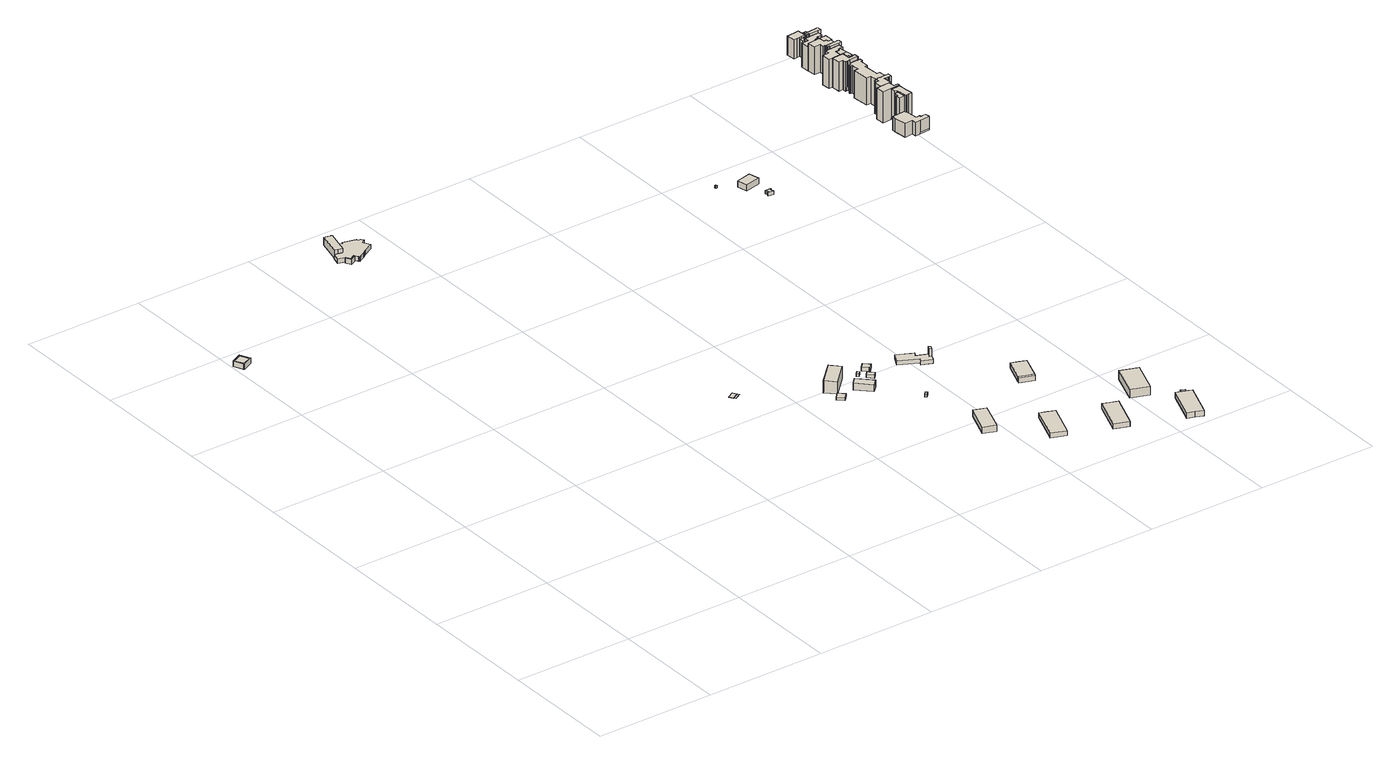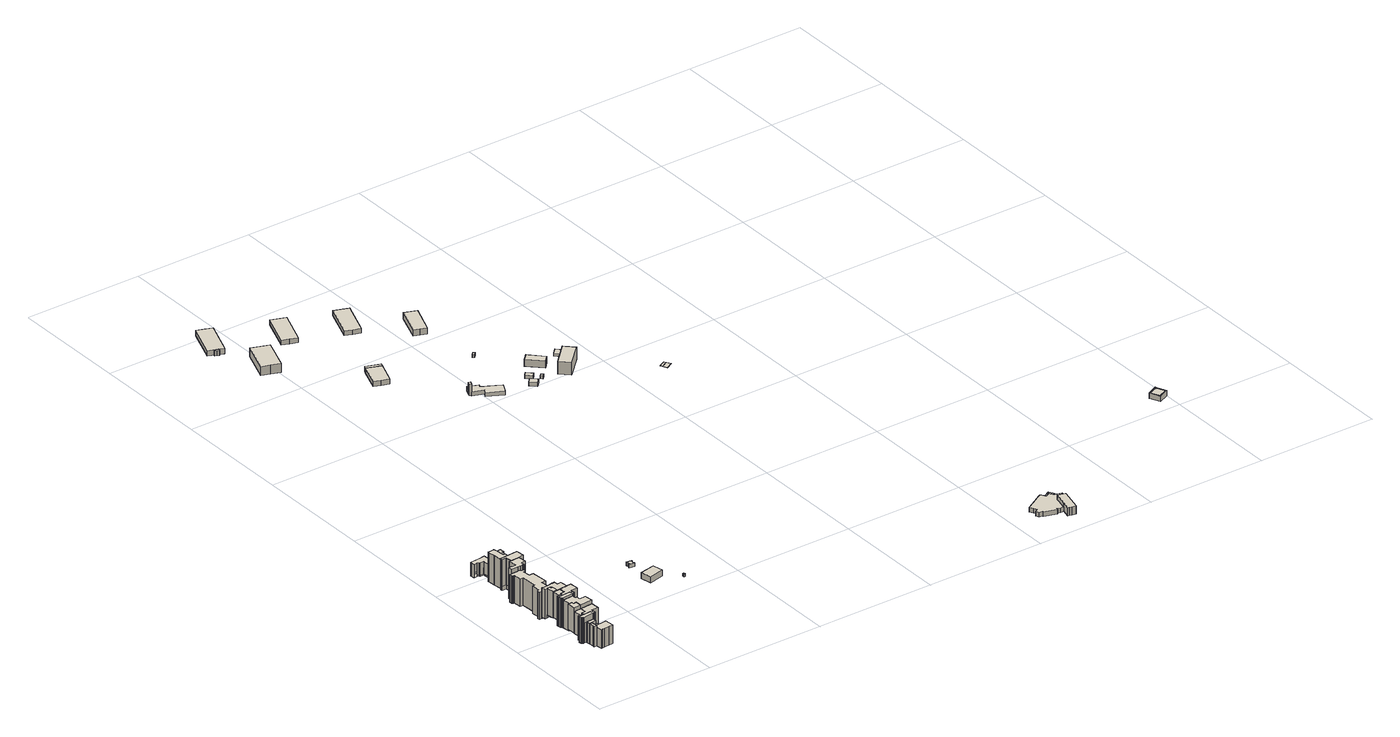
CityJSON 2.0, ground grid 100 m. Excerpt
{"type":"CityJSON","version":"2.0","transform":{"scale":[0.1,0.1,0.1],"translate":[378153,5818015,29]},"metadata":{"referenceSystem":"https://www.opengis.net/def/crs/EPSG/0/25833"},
"CityObjects":{
"building1":{"type":"Building","attributes":{"Gemeindeschluessel":"11000005","BezugspunktDach":"2200","function":"51009_1610","measuredHeight":4.53,"storeysAboveGround":0},"address":[{"country":"Germany","locality":"Berlin"}],"geometry":[{"type":"Solid","lod":"1","boundaries":[[[[0,1,2,3,4,5],[6,7,8,9,10]],[[11,12,13,14,15,16],[17,18,19,20,21]],[[11,16,5,4]],[[12,11,4,3]],[[13,12,3,2]],[[14,13,2,1]],[[15,14,1,0]],[[16,15,0,5]],[[17,21,10,9]],[[18,17,9,8]],[[19,18,8,7]],[[20,19,7,6]],[[21,20,6,10]]]]}]},
"building2":{"type":"Building","attributes":{"name":"Wasserrettungsstation Stößensee","Gemeindeschluessel":"11000005","BezugspunktDach":"2200","function":"31001_3070","measuredHeight":4.51,"storeysAboveGround":1},"address":[{"country":"Germany","locality":"Berlin","thoroughfareNumber":"54","thoroughfareName":"Siemenswerderweg"}],"geometry":[{"type":"Solid","lod":"1","boundaries":[[[[7,6,10,9,8]],[[22,23,24,25,26]],[[22,26,8,9]],[[23,22,9,10]],[[24,23,10,6]],[[25,24,6,7]],[[26,25,7,8]]]]}]},
"building3":{"type":"Building","attributes":{"Gemeindeschluessel":"11000005","BezugspunktDach":"2200","function":"51009_1610","measuredHeight":4.24,"storeysAboveGround":0},"address":[{"country":"Germany","locality":"Berlin"}],"geometry":[{"type":"Solid","lod":"1","boundaries":[[[[27,28,29,30,31,32]],[[33,34,35,36,37,38]],[[33,38,32,31]],[[34,33,31,30]],[[35,34,30,29]],[[36,35,29,28]],[[37,36,28,27]],[[38,37,27,32]]]]}]},
"building4":{"type":"Building","attributes":{"name":"Segelclub der Schele-Schule","Gemeindeschluessel":"11000005","function":"31001_3020"},"address":[{"country":"Germany","locality":"Berlin","thoroughfareNumber":"65","thoroughfareName":"Siemenswerderweg"}],"children":["building4-1","building4-2"]},
"building4-1":{"type":"BuildingPart","attributes":{"BezugspunktDach":"2200","measuredHeight":7.79,"storeysAboveGround":2},"parents":["building4"],"geometry":[{"type":"MultiSurface","lod":"1","boundaries":[[[39,40,41,42,43,44,45,46,47,48]],[[49,50,51,52,53,54,55,56,57,58]],[[49,58,48,47]],[[50,49,47,46]],[[51,50,46,45]],[[52,51,45,44]],[[53,52,44,43]],[[54,53,43,42]],[[55,54,42,41]],[[59,60,61,41,40]],[[62,59,40,39]],[[63,62,57,39,48]],[[56,55,61,60,59]],[[57,56,59,62]],[[58,57,62,63]]]}]},
"building4-2":{"type":"BuildingPart","attributes":{"BezugspunktDach":"2200","measuredHeight":3.78,"storeysAboveGround":2},"parents":["building4"],"geometry":[{"type":"MultiSurface","lod":"1","boundaries":[[[31,30,29,64,65,66,67,68,69,70,71,72,73,74,75,76,77,78,79,80,81,82,60,59,63,83]],[[84,85,86,87,88,89,90,91,92,93,94,95,96,97,98,99,100,101,102,103,104,105,106,107,108,109]],[[84,109,83,63]],[[85,84,63,58,57,56]],[[86,85,56,55]],[[87,86,60,82]],[[88,87,82,81]],[[89,88,81,80]],[[90,89,80,79]],[[91,90,79,78]],[[92,91,78,77]],[[93,92,77,76]],[[94,93,76,75]],[[95,94,75,74]],[[96,95,74,73]],[[97,96,73,72]],[[98,97,72,71]],[[99,98,71,70]],[[100,99,70,69]],[[101,100,69,68]],[[102,101,68,67]],[[103,102,67,66]],[[104,103,66,65]],[[105,104,65,64]],[[106,105,64,29]],[[107,106,29,30]],[[108,107,30,31]],[[109,108,31,83]],[[56,57,62,59]],[[62,110,57,58,63]],[[55,56,59,60,111]]]}]},
"building5":{"type":"Building","attributes":{"Gemeindeschluessel":"11000004","BezugspunktDach":"2200","function":"31001_9998","measuredHeight":0.36,"storeysAboveGround":1},"address":[{"country":"Germany","locality":"Berlin","thoroughfareNumber":"107","thoroughfareName":"Havelchaussee"}],"geometry":[{"type":"Solid","lod":"1","boundaries":[[[[112,113,114,115]],[[116,117,118,119]],[[116,119,115,114]],[[117,116,114,113]],[[118,117,113,112]],[[119,118,112,115]]]]}]},
"building6":{"type":"Building","attributes":{"Gemeindeschluessel":"11000004","BezugspunktDach":"2200","function":"51009_1610","measuredHeight":0.035,"storeysAboveGround":0},"address":[{"country":"Germany","locality":"Berlin"}],"geometry":[{"type":"Solid","lod":"1","boundaries":[[[[120,121,113,112]],[[122,123,124,125]],[[122,125,112,113]],[[123,122,113,121]],[[124,123,121,120]],[[125,124,120,112]]]]}]},
"building7":{"type":"Building","attributes":{"Gemeindeschluessel":"11000004","BezugspunktDach":"2200","function":"31001_2723","measuredHeight":2.31,"storeysAboveGround":1},"address":[{"country":"Germany","locality":"Berlin","thoroughfareNumber":"33 (2)","thoroughfareName":"Am Postfenn"}],"geometry":[{"type":"Solid","lod":"1","boundaries":[[[[126,127,128,129]],[[130,131,132,133]],[[130,133,129,128]],[[131,130,128,127]],[[132,131,127,126]],[[133,132,126,129]]]]}]},
"building8":{"type":"Building","attributes":{"Gemeindeschluessel":"11000004","BezugspunktDach":"2200","function":"31001_1010","measuredHeight":12.89,"storeysAboveGround":2},"address":[{"country":"Germany","locality":"Berlin","thoroughfareNumber":"33","thoroughfareName":"Am Postfenn"}],"geometry":[{"type":"Solid","lod":"1","boundaries":[[[[134,135,136,137]],[[138,139,140,141]],[[138,141,137,136]],[[139,138,136,135]],[[140,139,135,134]],[[141,140,134,137]]]]}]},
"building9":{"type":"Building","attributes":{"Gemeindeschluessel":"11000004","BezugspunktDach":"2200","function":"31001_2723","measuredHeight":7.24,"storeysAboveGround":1},"address":[{"country":"Germany","locality":"Berlin","thoroughfareNumber":"33 (1)","thoroughfareName":"Am Postfenn"}],"geometry":[{"type":"Solid","lod":"1","boundaries":[[[[142,143,144,145,146]],[[147,148,149,150,151]],[[147,151,146,145]],[[148,147,145,144]],[[149,148,144,143]],[[150,149,143,142]],[[151,150,142,146]]]]}]},
"building10":{"type":"Building","attributes":{"Gemeindeschluessel":"11000004","BezugspunktDach":"2200","function":"31001_1025","measuredHeight":6.27,"storeysAboveGround":1},"address":[{"country":"Germany","locality":"Berlin","thoroughfareNumber":"31 (3)","thoroughfareName":"Am Postfenn"}],"geometry":[{"type":"Solid","lod":"1","boundaries":[[[[152,153,154,155,156]],[[157,158,159,160,161]],[[157,161,156,155]],[[158,157,155,154]],[[159,158,154,153]],[[160,159,153,152]],[[161,160,152,156]]]]}]},
"building11":{"type":"Building","attributes":{"Gemeindeschluessel":"11000004","BezugspunktDach":"2200","function":"31001_2723","measuredHeight":2.35,"storeysAboveGround":1},"address":[{"country":"Germany","locality":"Berlin","thoroughfareNumber":"33 (4)","thoroughfareName":"Am Postfenn"}],"geometry":[{"type":"Solid","lod":"1","boundaries":[[[[162,163,164,165]],[[166,167,168,169]],[[166,169,165,164]],[[167,166,164,163]],[[168,167,163,162]],[[169,168,162,165]]]]}]},
"building12":{"type":"Building","attributes":{"Gemeindeschluessel":"11000004","BezugspunktDach":"2200","function":"31001_2723","measuredHeight":2.68,"storeysAboveGround":1},"address":[{"country":"Germany","locality":"Berlin","thoroughfareNumber":"33 (3)","thoroughfareName":"Am Postfenn"}],"geometry":[{"type":"Solid","lod":"1","boundaries":[[[[170,171,172,173]],[[174,175,176,177]],[[174,177,173,172]],[[175,174,172,171]],[[176,175,171,170]],[[177,176,170,173]]]]}]},
"building13":{"type":"Building","attributes":{"Gemeindeschluessel":"11000004","BezugspunktDach":"2200","function":"31001_2724","measuredHeight":2.37,"storeysAboveGround":1},"address":[{"country":"Germany","locality":"Berlin","thoroughfareNumber":"33 (5)","thoroughfareName":"Am Postfenn"}],"geometry":[{"type":"Solid","lod":"1","boundaries":[[[[178,179,180,181]],[[182,183,184,185]],[[182,185,181,180]],[[183,182,180,179]],[[184,183,179,178]],[[185,184,178,181]]]]}]},
"building14":{"type":"Building","attributes":{"Gemeindeschluessel":"11000004","BezugspunktDach":"2200","function":"31001_2463","measuredHeight":3.12,"storeysAboveGround":1},"address":[{"country":"Germany","locality":"Berlin","thoroughfareNumber":"31 (1)","thoroughfareName":"Am Postfenn"}],"geometry":[{"type":"Solid","lod":"1","boundaries":[[[[186,187,188,189,190]],[[191,192,193,194,195]],[[191,195,190,189]],[[192,191,189,188]],[[193,192,188,187]],[[194,193,187,186]],[[195,194,186,190]]]]}]},
"building15":{"type":"Building","attributes":{"Gemeindeschluessel":"11000004","BezugspunktDach":"2200","function":"31001_1025","measuredHeight":4.71,"storeysAboveGround":1},"address":[{"country":"Germany","locality":"Berlin","thoroughfareNumber":"31 (4)","thoroughfareName":"Am Postfenn"}],"geometry":[{"type":"Solid","lod":"1","boundaries":[[[[196,197,198,199,200]],[[201,202,203,204,205]],[[201,205,200,199]],[[202,201,199,198]],[[203,202,198,197]],[[204,203,197,196]],[[205,204,196,200]]]]}]},
"building16":{"type":"Building","attributes":{"name":"Berlin British School","Gemeindeschluessel":"11000004","BezugspunktDach":"2200","function":"31001_1025","measuredHeight":3.26,"storeysAboveGround":1},"address":[{"country":"Germany","locality":"Berlin","thoroughfareNumber":"31","thoroughfareName":"Am Postfenn"}],"geometry":[{"type":"Solid","lod":"1","boundaries":[[[[206,207,208,209,210,211,212,213,214,215]],[[216,217,218,219,220,221,222,223,224,225]],[[216,225,215,214]],[[217,216,214,213]],[[218,217,213,212]],[[219,218,212,211]],[[220,219,211,210]],[[221,220,210,209]],[[222,221,209,208]],[[223,222,208,207]],[[224,223,207,206]],[[225,224,206,215]]]]}]},
"building17":{"type":"Building","attributes":{"Gemeindeschluessel":"11000004","BezugspunktDach":"2200","function":"51009_1610","measuredHeight":9.17,"storeysAboveGround":0},"address":[{"country":"Germany","locality":"Berlin"}],"geometry":[{"type":"Solid","lod":"1","boundaries":[[[[226,227,228,229]],[[230,231,232,233]],[[230,233,229,228]],[[231,230,228,227]],[[232,231,227,226]],[[233,232,226,229]]]]}]},
"building18":{"type":"Building","attributes":{"Gemeindeschluessel":"11000004","BezugspunktDach":"2200","function":"31001_1025","measuredHeight":4.66,"storeysAboveGround":1},"address":[{"country":"Germany","locality":"Berlin","thoroughfareNumber":"31 (5)","thoroughfareName":"Am Postfenn"}],"geometry":[{"type":"Solid","lod":"1","boundaries":[[[[234,235,236,237,238]],[[239,240,241,242,243]],[[239,243,238,237]],[[240,239,237,236]],[[241,240,236,235]],[[242,241,235,234]],[[243,242,234,238]]]]}]},
"building19":{"type":"Building","attributes":{"Gemeindeschluessel":"11000004","BezugspunktDach":"2200","function":"51009_1610","measuredHeight":4.82,"storeysAboveGround":0},"address":[{"country":"Germany","locality":"Berlin"}],"geometry":[{"type":"Solid","lod":"1","boundaries":[[[[244,245,246,247,248]],[[249,250,251,252,253]],[[249,253,248,247]],[[250,249,247,246]],[[251,250,246,245]],[[252,251,245,244]],[[253,252,244,248]]]]}]},
"building20":{"type":"Building","attributes":{"Gemeindeschluessel":"11000004","BezugspunktDach":"2200","function":"31001_1025","measuredHeight":5.04,"storeysAboveGround":1},"address":[{"country":"Germany","locality":"Berlin","thoroughfareNumber":"31 (2)","thoroughfareName":"Am Postfenn"}],"geometry":[{"type":"Solid","lod":"1","boundaries":[[[[246,245,254,255,256,247]],[[257,258,259,260,261,262]],[[257,262,247,256]],[[258,257,256,255]],[[259,258,255,254]],[[260,259,254,245]],[[261,260,245,246]],[[262,261,246,247]]]]}]},
"building21":{"type":"Building","attributes":{"Gemeindeschluessel":"11000004","BezugspunktDach":"2200","function":"31001_1000","measuredHeight":8.28,"storeysAboveGround":1},"address":[{"country":"Germany","locality":"Berlin","thoroughfareNumber":"31 (7)","thoroughfareName":"Am Postfenn"}],"geometry":[{"type":"Solid","lod":"1","boundaries":[[[[263,264,265,266,267]],[[268,269,270,271,272]],[[268,272,267,266]],[[269,268,266,265]],[[270,269,265,264]],[[271,270,264,263]],[[272,271,263,267]]]]}]},
"building22":{"type":"Building","attributes":{"Gemeindeschluessel":"11000004","BezugspunktDach":"2200","function":"31001_1025","measuredHeight":5.48,"storeysAboveGround":1},"address":[{"country":"Germany","locality":"Berlin","thoroughfareNumber":"31 (6)","thoroughfareName":"Am Postfenn"}],"geometry":[{"type":"Solid","lod":"1","boundaries":[[[[273,274,275,276,277,278]],[[279,280,281,282,283,284]],[[279,284,278,277]],[[280,279,277,276]],[[281,280,276,275]],[[282,281,275,274]],[[283,282,274,273]],[[284,283,273,278]]]]}]},
"building23":{"type":"Building","attributes":{"Gemeindeschluessel":"11000004","BezugspunktDach":"2200","function":"51009_1610","measuredHeight":4.93,"storeysAboveGround":0},"address":[{"country":"Germany","locality":"Berlin"}],"geometry":[{"type":"Solid","lod":"1","boundaries":[[[[285,286,287,288,289]],[[290,291,292,293,294]],[[290,294,289,288]],[[291,290,288,287]],[[292,291,287,286]],[[293,292,286,285]],[[294,293,285,289]]]]}]},
"building24":{"type":"Building","attributes":{"Gemeindeschluessel":"11000004","BezugspunktDach":"2200","function":"31001_2612","measuredHeight":2.23,"storeysAboveGround":1},"address":[{"country":"Germany","locality":"Berlin","thoroughfareNumber":"113 (1)","thoroughfareName":"Havelchaussee"}],"geometry":[{"type":"Solid","lod":"1","boundaries":[[[[295,296,297,298]],[[299,300,301,302]],[[299,302,298,297]],[[300,299,297,296]],[[301,300,296,295]],[[302,301,295,298]]]]}]},
"building25":{"type":"Building","attributes":{"Gemeindeschluessel":"11000004","BezugspunktDach":"2200","function":"31001_2510","measuredHeight":2.94,"storeysAboveGround":1},"address":[{"country":"Germany","locality":"Berlin","thoroughfareNumber":"111","thoroughfareName":"Havelchaussee"}],"geometry":[{"type":"Solid","lod":"1","boundaries":[[[[303,304,305,306,307,308,309,310,311,312,313,314]],[[315,316,317,318,319,320,321,322,323,324,325,326]],[[315,326,314,313]],[[316,315,313,312]],[[317,316,312,311]],[[318,317,311,310]],[[319,318,310,309]],[[320,319,309,308]],[[321,320,308,307]],[[322,321,307,306]],[[323,322,306,305]],[[324,323,305,304]],[[325,324,304,303]],[[326,325,303,314]]]]}]},
"building26":{"type":"Building","attributes":{"Gemeindeschluessel":"11000004","BezugspunktDach":"2200","function":"31001_1310","measuredHeight":5.68,"storeysAboveGround":1},"address":[{"country":"Germany","locality":"Berlin","thoroughfareNumber":"113","thoroughfareName":"Havelchaussee"}],"geometry":[{"type":"Solid","lod":"1","boundaries":[[[[327,328,329,330]],[[331,332,333,334]],[[331,334,330,329]],[[332,331,329,328]],[[333,332,328,327]],[[334,333,327,330]]]]}]},
"building27":{"type":"Building","attributes":{"Gemeindeschluessel":"11000004","function":"31001_1010"},"address":[{"country":"Germany","locality":"Berlin","thoroughfareNumber":"7, 7A, 7B, 7C, 7D, 7E, 8, 8A, 8B, 8C","thoroughfareName":"Am Rupenhorn"}],"children":["building27-1","building27-2","building27-3","building27-4","building27-5","building27-6","building27-7","building27-8","building27-9","building27-10","building27-11","building27-12","building27-13","building27-14","building27-15","building27-16","building27-17","building27-18","building27-19","building27-20","building27-21","building27-22","building27-23"]},
"building27-1":{"type":"BuildingPart","attributes":{"BezugspunktDach":"2200","measuredHeight":11.47,"storeysAboveGround":8},"parents":["building27"],"geometry":[{"type":"MultiSurface","lod":"1","boundaries":[[[335,336,337,338,339,340,341,342,343,344,345,346,347,348,349,350,351]],[[352,353,354,355,356,357,358,359,360,361,362,363,364,365,366,367,368]],[[352,368,351,350]],[[353,352,369,370,371,349]],[[354,353,349,371,372]],[[355,354,372,373,347]],[[356,355,347,373,374]],[[357,356,375,374,376]],[[358,357,345,376,377]],[[359,358,377,378]],[[361,360,342,341]],[[362,361,341,340]],[[363,362,379,380]],[[364,363,339,338]],[[365,364,338,337]],[[366,365,337,336]],[[367,366,336,335]],[[368,367,335,351]],[[349,371,370,381]],[[350,381,370,369]],[[371,349,348,372]],[[348,347,373,372]],[[374,373,347,346]],[[374,375,346,345,376]],[[377,376,345,344]],[[378,377,344,343]],[[380,379,340,339]]]}]},
"building27-2":{"type":"BuildingPart","attributes":{"BezugspunktDach":"2200","measuredHeight":23.69,"storeysAboveGround":8},"parents":["building27"],"geometry":[{"type":"MultiSurface","lod":"1","boundaries":[[[382,383,384,385,386,387]],[[388,389,390,370,369,391]],[[388,391,387,386]],[[389,388,386,385]],[[390,389,385,384]],[[350,381,370,383,382]],[[391,369,382,387]],[[390,384,383,370]],[[369,370,381,350]]]}]},
"building27-3":{"type":"BuildingPart","attributes":{"BezugspunktDach":"2200","measuredHeight":26.14,"storeysAboveGround":8},"parents":["building27"],"geometry":[{"type":"MultiSurface","lod":"1","boundaries":[[[392,393,394,395,396,397,398,399,400]],[[401,402,403,404,405,406,407,408,409]],[[401,409,400,399]],[[410,411,412,413,414,402,401,399,398]],[[415,416,411,398,397]],[[403,402,417,418,415]],[[419,416,415,397,396]],[[404,403,415,420]],[[405,404,420,421,422,419,423,396,395]],[[406,405,424,425,394]],[[426,427,428,429,407,406,394,393],[430,425,428,427]],[[408,407,393,392]],[[409,408,392,400]],[[414,413,412,411,410]],[[418,417,411,416,415]],[[420,415,416,419]],[[423,419,422,421,420]],[[395,394,425,424]],[[429,428,427,426]],[[427,428,425,430]]]}]},
"building27-4":{"type":"BuildingPart","attributes":{"BezugspunktDach":"2200","measuredHeight":29.09,"storeysAboveGround":8},"parents":["building27"],"geometry":[{"type":"MultiSurface","lod":"1","boundaries":[[[431,432,433,434,435,436,437,438,439,440,441,442,430,427,426]],[[428,425,443,444,445,446,447,373,372,371,370,390,448,449,429]],[[444,443,442,441]],[[445,444,441,440]],[[446,445,440,439]],[[348,347,437,436]],[[349,348,436,435]],[[381,349,371,435,434]],[[390,384,383,434,433]],[[448,390,433,432]],[[449,448,432,431]],[[429,449,431,426]],[[428,429,426,427]],[[425,428,427,430]],[[425,430,442,443]],[[447,446,439,438]],[[373,447,438,437]],[[450,372,373,347,348]],[[371,372,348,349]],[[370,371,349,381]],[[370,451,383,384,390,452]]]}]},
"building27-5":{"type":"BuildingPart","attributes":{"BezugspunktDach":"2200","measuredHeight":3,"storeysAboveGround":8},"parents":["building27"],"geometry":[{"type":"Solid","lod":"1","boundaries":[[[[453,454,455,456]],[[457,458,459,460]],[[457,460,456,455]],[[458,457,455,454]],[[459,458,454,453]],[[460,459,453,456]]]]}]},
"building27-6":{"type":"BuildingPart","attributes":{"BezugspunktDach":"2200","measuredHeight":25.99,"storeysAboveGround":8},"parents":["building27"],"geometry":[{"type":"MultiSurface","lod":"1","boundaries":[[[412,411,461,462,463,464,465,466,467,468,469,470,471,472,473,474,475,476,477,478,479]],[[480,481,482,483,484,485,486,487,488,489,490,491,492,493,494,495,496,497,414,413,498]],[[480,498,479,478]],[[481,480,478,477]],[[482,481,477,476]],[[453,456,460,459,499,483,482,476,475]],[[484,483,500,459,458,454,453,475,474]],[[455,454,474,473]],[[485,484,458,457]],[[486,485,473,472]],[[501,502,486,472,471]],[[503,501,471,470]],[[489,504,503,488,470,469]],[[505,504,469,468]],[[491,490,468,467]],[[492,491,467,466]],[[493,492,466,506,507]],[[494,493,508,509,510,511,465,464]],[[496,495,463,512,513]],[[497,496,513,514]],[[414,497,515,418]],[[498,413,412,479]],[[499,459,460,456,453]],[[453,454,458,459,500]],[[457,458,454,455]],[[487,486,502,501]],[[488,487,516,501,503]],[[488,503,504,489]],[[490,489,504,505]],[[507,506,466,465,517]],[[511,510,509,508]],[[495,494,464,463]],[[513,512,463,462]],[[514,513,518,462,461]],[[418,515,519,461,411]],[[413,414,411,412]]]}]},
"building27-7":{"type":"BuildingPart","attributes":{"BezugspunktDach":"2200","measuredHeight":3,"storeysAboveGround":8},"parents":["building27"],"geometry":[{"type":"MultiSurface","lod":"1","boundaries":[[[520,521,522,523]],[[524,525,526,527]],[[526,525,521,520]],[[527,528,523,522,524]],[[525,524,522,521]],[[526,520,523,527]]]}]},
"building27-8":{"type":"BuildingPart","attributes":{"BezugspunktDach":"2200","measuredHeight":23.11,"storeysAboveGround":8},"parents":["building27"],"geometry":[{"type":"MultiSurface","lod":"1","boundaries":[[[529,530,531,532,533,534,535,536,537,538,539,540,541,542,543,502,501,503,504,505,544,545,546,547,548,549,550,551,552,553,554,555,556,557,558,559,560,561,562,563,564,565,566,567,568,569,570,571,572,573,574,575,576,577,578,579,580,581,582,583]],[[584,585,586,587,588,589,590,591,592,593,594,595,596,597,598,599,600,601,602,603,604,605,606,607,608,609,610,611,612,613,614,615,616,617,618,619,620,621,622,623,624,625,626,627,628,629,630,631,632,633,634,635,636,637,638,639,640,641,642,643]],[[584,643,583,582]],[[585,584,582,581]],[[586,585,581,580]],[[587,586,580,579]],[[588,587,579,578]],[[589,588,578,577]],[[590,589,577,576]],[[591,590,576,575]],[[592,591,575,574]],[[593,592,574,573]],[[594,593,573,572]],[[595,594,572,571]],[[596,595,571,570]],[[597,596,570,569]],[[598,597,644,645,568]],[[599,598,568,645,646,567]],[[600,599,567,646,647]],[[601,600,647,648,565]],[[602,601,565,564]],[[603,602,564,563]],[[604,603,563,562]],[[605,604,562,561]],[[606,605,561,560]],[[607,606,560,559]],[[608,607,559,558]],[[609,608,558,557]],[[610,609,557,556]],[[611,610,556,555]],[[612,611,555,554]],[[613,612,554,553]],[[614,613,553,552]],[[615,614,552,551]],[[616,615,551,550]],[[617,616,550,549]],[[618,617,549,548]],[[619,618,548,547]],[[620,619,547,546]],[[621,620,546,545]],[[622,621,545,544]],[[623,622,544,505]],[[624,623,505,490,489,504]],[[625,624,489,488,503]],[[626,625,649,488,487]],[[627,626,487,486,502]],[[628,627,502,543]],[[629,628,543,542]],[[630,629,542,541]],[[631,630,541,540]],[[632,631,540,539]],[[633,632,539,538]],[[634,633,538,537]],[[635,634,537,536]],[[636,635,536,535]],[[637,636,535,534]],[[638,637,534,533]],[[639,638,533,532]],[[640,639,532,531]],[[641,640,531,530]],[[642,641,530,529]],[[643,642,529,583]],[[569,568,645,644]],[[567,646,645,568]],[[647,646,567,566]],[[650,566,565,648,647]],[[504,489,490,505]],[[504,503,488,489]],[[487,488,649,503,501]],[[651,501,502,486,487]]]}]},
"building27-9":{"type":"BuildingPart","attributes":{"BezugspunktDach":"2200","measuredHeight":24.82,"storeysAboveGround":8},"parents":["building27"],"geometry":[{"type":"MultiSurface","lod":"1","boundaries":[[[652,653,654,655,656,657,658,659,660,661,662,663,664,665,666,667,668,669,670,671,672,673,674,675,676]],[[677,678,679,680,681,682,683,684,685,686,687,648,647,646,645,644,688,689,690,691,692,693,694,695,696]],[[677,696,697,698,699,675]],[[678,677,675,700,701]],[[679,678,702,703]],[[680,679,704,703,705,672]],[[681,680,705,706]],[[682,681,707,708,709,710,711,671,670]],[[712,713,709,670,669]],[[683,682,714,708,715]],[[684,683,716,715,717,718,713,669,668]],[[685,684,717,719,720,718,721,668,667]],[[686,685,722,723,724]],[[687,686,666,665]],[[648,687,665,664]],[[566,565,664,663]],[[646,567,566,663,662]],[[645,568,567,725,662,661]],[[726,569,568,661,660]],[[688,644,660,659]],[[522,521,659,658]],[[689,688,525,524]],[[523,522,658,657]],[[690,689,524,527]],[[520,523,657,656]],[[691,690,727,527,526]],[[692,691,656,655]],[[693,692,655,654]],[[694,693,654,653]],[[695,694,653,652]],[[696,695,652,676]],[[676,675,699,698,697]],[[701,700,675,674]],[[703,702,674,673]],[[673,672,705,703,704]],[[706,705,672,671]],[[711,710,709,708,707]],[[715,708,714,709,713,712]],[[713,718,717,715,716]],[[721,718,720,719,717]],[[724,723,722,667,666]],[[647,648,565,566]],[[647,566,567,646]],[[646,725,567,568,645]],[[644,645,568,569,726]],[[524,525,521,522]],[[527,524,522,523]],[[526,527,727,523,520]]]}]},
"building27-10":{"type":"BuildingPart","attributes":{"BezugspunktDach":"2200","measuredHeight":24.74,"storeysAboveGround":8},"parents":["building27"],"geometry":[{"type":"MultiSurface","lod":"1","boundaries":[[[728,729,730,731,732,733,734,735,736,737,738,739,740,741]],[[742,743,744,745,746,747,748,749,750,751,699,698,752,753]],[[742,753,741,740]],[[743,742,740,739]],[[744,743,739,738]],[[745,744,754,755]],[[746,745,737,736]],[[747,746,736,735]],[[748,747,735,734]],[[756,757,758,759,756,749,748,734,733]],[[760,757,733,732]],[[750,749,761,756,762]],[[763,764,760,732,731]],[[751,750,762,763]],[[765,764,763,700,765,699,751,731,730]],[[698,676,675,699,730,729]],[[752,698,729,728]],[[753,752,728,741]],[[754,738,737,755]],[[759,758,757,756]],[[762,756,761,757,760]],[[760,764,763,762]],[[700,763,764,765]],[[699,675,676,698]]]}]},
"building27-11":{"type":"BuildingPart","attributes":{"BezugspunktDach":"2200","measuredHeight":3,"storeysAboveGround":8},"parents":["building27"],"geometry":[{"type":"MultiSurface","lod":"1","boundaries":[[[713,718,720,710,709]],[[707,719,717,715,708]],[[719,707,706,723,720]],[[766,707,708,709,710]],[[710,720,723,706]],[[719,720,718,717]],[[715,717,718,713]],[[708,715,713,709]]]}]},
"building27-12":{"type":"BuildingPart","attributes":{"BezugspunktDach":"2200","measuredHeight":22.35,"storeysAboveGround":8},"parents":["building27"],"geometry":[{"type":"MultiSurface","lod":"1","boundaries":[[[767,768,769,770,771,772,773]],[[774,724,723,706,705,703,702]],[[775,776,773,772]],[[774,702,701,777]],[[724,774,772,771]],[[723,667,666,724,771,770]],[[710,720,723,770,769]],[[672,671,706,769,768]],[[673,672,778,768,767]],[[674,673,767,773]],[[777,701,776,775]],[[724,666,667,723]],[[706,723,720,710]],[[705,706,671,672]],[[703,705,778,672,673]],[[702,703,673,674]]]}]},
"building27-13":{"type":"BuildingPart","attributes":{"BezugspunktDach":"2200","measuredHeight":21.82,"storeysAboveGround":8},"parents":["building27"],"geometry":[{"type":"MultiSurface","lod":"1","boundaries":[[[765,776,775,758,757,760,764]],[[762,756,759,777,701,700,763]],[[777,759,758,775]],[[700,675,674,701,776,765]],[[779,762,763,764,760]],[[756,762,760,757]],[[759,756,757,758]],[[701,777,775,776]],[[701,674,675,700]],[[763,700,765,764]]]}]},
"building27-14":{"type":"BuildingPart","attributes":{"BezugspunktDach":"2200","measuredHeight":23.45,"storeysAboveGround":8},"parents":["building27"],"geometry":[{"type":"MultiSurface","lod":"1","boundaries":[[[780,781,782,783,784,785,786,787,788,789,790,791]],[[792,793,794,795,796,797,798,799,800,801,802,803]],[[804,805,791,790]],[[790,806,790,789]],[[793,792,807,808]],[[794,793,808,809]],[[795,794,809,810]],[[811,786,787,786]],[[796,795,812,810,813]],[[797,796,786,785]],[[798,797,814,815]],[[799,798,784,783]],[[800,799,783,782]],[[801,800,782,781]],[[802,801,781,780]],[[803,802,780,791]],[[792,803,805,804]],[[808,807,806,790,789]],[[809,808,789,788]],[[810,809,788,787]],[[813,810,812,787,786,811]],[[815,814,785,784]]]}]},
"building27-15":{"type":"BuildingPart","attributes":{"BezugspunktDach":"2200","measuredHeight":24.95,"storeysAboveGround":8},"parents":["building27"],"geometry":[{"type":"MultiSurface","lod":"1","boundaries":[[[816,817,818,819,820,821,822,823,824,825,826,827,828,829,830,831,832,833,834,835,836,837,838]],[[839,840,841,842,815,814,843,844,845,846,847,848,849,850,755,754,851,852,853,854,855,856,857]],[[839,857,838,837]],[[840,839,837,836]],[[841,840,836,835]],[[842,841,835,834]],[[815,842,834,833]],[[814,785,784,858,833,832]],[[843,814,832,831]],[[844,843,831,830]],[[845,844,830,829]],[[846,845,829,828]],[[847,846,828,827]],[[848,847,827,826]],[[849,848,826,825]],[[850,849,825,824]],[[755,850,824,823]],[[738,737,755,823,822]],[[851,754,822,821]],[[852,851,821,820]],[[853,852,820,819]],[[854,853,819,818]],[[855,854,818,817]],[[856,855,817,816]],[[857,856,816,838]],[[815,858,784,785,814]],[[754,755,737,738]]]}]},
"building27-16":{"type":"BuildingPart","attributes":{"BezugspunktDach":"2200","measuredHeight":20.34,"storeysAboveGround":8},"parents":["building27"],"geometry":[{"type":"MultiSurface","lod":"1","boundaries":[[[805,804,859,860,861,862,863,864,865,866,867,868,869,870]],[[871,872,873,874,875,876,877,878,879,880,881,792,803,882]],[[871,882,870,869]],[[872,871,869,868]],[[873,872,868,867]],[[874,873,883,884,866]],[[875,874,866,865]],[[876,875,865,864]],[[877,876,864,863]],[[878,877,863,862]],[[879,878,862,885,886]],[[880,879,886,887]],[[881,880,888,887,889,890]],[[803,792,804,792,803,805]],[[882,803,805,870]],[[867,866,884,883]],[[886,885,862,861,891]],[[887,886,861,860]],[[890,889,887,888,860,859]],[[792,881,859,804]]]}]},
"building27-17":{"type":"BuildingPart","attributes":{"BezugspunktDach":"2200","measuredHeight":21.3,"storeysAboveGround":8},"parents":["building27"],"geometry":[{"type":"MultiSurface","lod":"1","boundaries":[[[789,788,787,786,892,893,790]],[[894,895,813,810,809,808,807]],[[896,804,790,893]],[[895,894,893,892]],[[813,895,892,786]],[[894,807,804,896]],[[810,813,786,787]],[[809,810,897,787,788]],[[898,808,809,788,789]],[[807,808,789,790]]]}]},
"building27-18":{"type":"BuildingPart","attributes":{"BezugspunktDach":"2200","measuredHeight":17.39,"storeysAboveGround":8},"parents":["building27"],"geometry":[{"type":"MultiSurface","lod":"1","boundaries":[[[899,900,901,902,903,904,905,906,907,908,909]],[[910,911,912,913,914,915,916,917,918,919,920]],[[910,920,909,908]],[[911,910,908,907]],[[912,911,907,906]],[[913,912,906,905]],[[914,913,905,904]],[[921,922,915,903,902]],[[917,923,921,916,902,901]],[[918,917,901,900]],[[919,918,900,899]],[[920,919,899,909]],[[915,914,904,903]],[[916,915,922,921]],[[916,921,923,917]]]}]},
"building27-19":{"type":"BuildingPart","attributes":{"BezugspunktDach":"2200","measuredHeight":18.62,"storeysAboveGround":8},"parents":["building27"],"geometry":[{"type":"MultiSurface","lod":"1","boundaries":[[[804,896,862,861,860,859]],[[887,886,885,924,925,889]],[[926,860,859,860]],[[886,861,860,861]],[[927,862,861,886,861,862]],[[924,885,862,896]],[[804,925,804,859]],[[887,889,859,860,926]],[[887,928,860,861,886]],[[885,886,861,862,927]],[[925,924,896,804]],[[889,925,804,859]]]}]},
"building27-20":{"type":"BuildingPart","attributes":{"BezugspunktDach":"2200","measuredHeight":14.52,"storeysAboveGround":8},"parents":["building27"],"geometry":[{"type":"MultiSurface","lod":"1","boundaries":[[[929,930,931,922,923]],[[915,932,933,934,917]],[[917,923,921,916,935]],[[934,933,930,929]],[[917,934,929,923]],[[915,935,916,921,922]],[[932,915,922,931]],[[933,932,931,930]]]}]},
"building27-21":{"type":"BuildingPart","attributes":{"BezugspunktDach":"2200","measuredHeight":21.88,"storeysAboveGround":8},"parents":["building27"],"geometry":[{"type":"MultiSurface","lod":"1","boundaries":[[[936,937,938,939,940,941,942,943,944,945,946,947,948,949,950,951,952,953,954,955,956,957,958]],[[959,960,961,962,963,964,965,966,967,968,969,970,971,972,884,883,973,974,975,976,977,978,979]],[[959,979,958,957]],[[960,959,957,956]],[[961,960,956,955]],[[962,961,955,954]],[[963,962,954,953]],[[980,981,982,983,953,952]],[[965,964,952,951]],[[966,965,951,950]],[[967,966,950,949]],[[968,967,949,948]],[[969,968,948,947]],[[970,969,947,946]],[[971,970,946,945]],[[972,971,945,944]],[[884,972,944,943]],[[867,866,943,942]],[[973,883,942,941]],[[974,973,941,940]],[[975,974,940,939]],[[976,975,939,938]],[[977,976,938,937]],[[978,977,937,936]],[[979,978,936,958]],[[963,984,983,982,985]],[[964,985,986,981,980]],[[868,872,873,867]],[[883,884,866,867]]]}]},
"building27-22":{"type":"BuildingPart","attributes":{"BezugspunktDach":"2200","measuredHeight":17.45,"storeysAboveGround":8},"parents":["building27"],"geometry":[{"type":"MultiSurface","lod":"1","boundaries":[[[983,982,987,988]],[[989,990,991,933]],[[992,993,931,930,933,988,987]],[[990,981,994,987,982]],[[991,990,985,963]],[[933,991,983,988]],[[931,932,933,930]],[[989,932,931,993,992]],[[989,994,981,990]],[[963,985,982,983,995]]]}]},
"building27-23":{"type":"BuildingPart","attributes":{"BezugspunktDach":"2200","measuredHeight":17.13,"storeysAboveGround":8},"parents":["building27"],"geometry":[{"type":"MultiSurface","lod":"1","boundaries":[[[993,992,996,997,998]],[[999,1000,989,932,914]],[[999,914,998,997]],[[1000,999,997,996]],[[904,903,922,931,993,998]],[[914,932,915]],[[1000,996,992,989]],[[931,932,989,992,993]],[[914,915,903,904]],[[915,932,931,922]]]}]}
},
"vertices":[
[45,4767,62],[47,4762,62],[133,4803,62],[131,4807,62],[93,4889,62],[7,4848,62],[62,4776,62],[44,4783,62],[15,4845,62],[90,4881,62],[125,4806,62],[93,4889,16],[131,4807,16],[133,4803,16],[47,4762,16],[45,4767,16],[7,4848,16],[90,4881,16],[15,4845,16],[44,4783,16],[62,4776,16],[125,4806,16],
[90,4881,17],[125,4806,17],[62,4776,17],[44,4783,17],[15,4845,17],
[1570,5506,60],[1615,5532,60],[1610,5542,60],[1575,5522,60],[1552,5560,60],[1543,5553,60],[1552,5560,18],[1575,5522,18],[1610,5542,18],[1615,5532,18],[1570,5506,18],[1543,5553,18],
[1543,5636,95],[1577,5627,95],[1607,5746,95],[1627,5824,95],[1614,5827,95],[1614,5824,95],[1592,5830,95],[1560,5838,95],[1559,5838,95],[1510,5644,95],[1559,5838,29],[1560,5838,29],[1592,5830,29],[1614,5824,29],[1614,5827,29],[1627,5824,29],[1607,5746,29],[1577,5627,29],[1543,5636,29],[1510,5644,29],[1577,5627,60],[1607,5746,60],[1607,5746,55],[1543,5636,60],[1510,5644,60],
[1614,5545,60],[1635,5508,60],[1636,5509,60],[1640,5501,60],[1651,5507,60],[1697,5534,60],[1704,5538,60],[1718,5546,60],[1725,5551,60],[1810,5600,60],[1793,5630,60],[1778,5657,60],[1809,5676,60],[1794,5700,60],[1767,5706,60],[1770,5716,60],[1661,5745,60],[1658,5733,60],[1629,5741,60],[1492,5575,60],[1510,5644,22],[1577,5627,22],[1607,5746,22],[1629,5741,22],[1658,5733,22],[1661,5745,22],[1770,5716,22],[1767,5706,22],[1794,5700,22],[1809,5676,22],[1778,5657,22],[1793,5630,22],[1810,5600,22],[1725,5551,22],[1718,5546,22],[1704,5538,22],[1697,5534,22],[1651,5507,22],[1640,5501,22],[1636,5509,22],[1635,5508,22],[1614,5545,22],[1610,5542,22],[1575,5522,22],[1552,5560,22],[1492,5575,22],[1543,5636,46],[1607,5746,33],
[2661,2303,24],[2713,2334,24],[2693,2368,24],[2641,2338,24],[2693,2368,20],[2713,2334,20],[2661,2303,20],[2641,2338,20],
[2671,2285,24],[2724,2316,24],[2713,2334,23],[2724,2316,23],[2671,2285,23],[2661,2303,23],
[3256,1743,80],[3300,1787,80],[3252,1835,80],[3208,1790,80],[3252,1835,57],[3300,1787,57],[3256,1743,57],[3208,1790,57],
[3269,1852,161],[3428,2011,161],[3354,2086,161],[3195,1927,161],[3354,2086,56],[3428,2011,56],[3269,1852,56],[3195,1927,56],
[3505,1727,112],[3554,1775,112],[3444,1885,112],[3420,1861,112],[3396,1837,112],[3420,1861,54],[3444,1885,54],[3554,1775,54],[3505,1727,54],[3396,1837,54],
[3872,719,119],[3962,962,119],[3911,980,119],[3861,999,119],[3770,757,119],[3861,999,66],[3911,980,66],[3962,962,66],[3872,719,66],[3770,757,66],
[3548,1965,77],[3567,1986,77],[3551,2001,77],[3532,1980,77],[3551,2001,54],[3567,1986,54],[3548,1965,54],[3532,1980,54],
[3626,1883,78],[3654,1911,78],[3610,1955,78],[3582,1927,78],[3610,1955,51],[3654,1911,51],[3626,1883,51],[3582,1927,51],
[3766,1427,82],[3789,1451,82],[3775,1465,82],[3752,1442,82],[3775,1465,58],[3789,1451,58],[3766,1427,58],[3752,1442,58],
[3652,1983,84],[3658,1978,84],[3695,2016,84],[3648,2062,84],[3610,2024,84],[3648,2062,52],[3695,2016,52],[3658,1978,52],[3652,1983,52],[3610,2024,52],
[4252,370,104],[4359,655,104],[4299,677,104],[4238,700,104],[4132,415,104],[4238,700,64],[4299,677,64],[4359,655,64],[4252,370,64],[4132,415,64],
[4022,1860,85],[4012,1837,85],[4097,1801,85],[4116,1847,85],[4100,1853,85],[4113,1884,85],[4023,1921,85],[4041,1954,85],[3909,2022,85],[3867,1940,85],[3909,2022,52],[4041,1954,52],[4023,1921,52],[4113,1884,52],[4100,1853,52],[4116,1847,52],[4097,1801,52],[4012,1837,52],[4022,1860,52],[3867,1940,52],
[4116,1847,148],[4129,1877,148],[4113,1884,148],[4100,1853,148],[4113,1884,56],[4129,1877,56],[4116,1847,56],[4100,1853,56],
[4699,205,104],[4806,490,104],[4746,512,104],[4685,535,104],[4579,250,104],[4685,535,63],[4746,512,63],[4806,490,63],[4699,205,63],[4579,250,63],
[4539,1148,101],[4548,1171,101],[4488,1193,101],[4429,1216,101],[4420,1193,101],[4429,1216,61],[4488,1193,61],[4548,1171,61],[4539,1148,61],[4420,1193,61],
[4619,1360,101],[4560,1383,101],[4500,1405,101],[4500,1405,59],[4560,1383,59],[4619,1360,59],[4548,1171,59],[4488,1193,59],[4429,1216,59],
[5088,483,134],[5185,746,134],[5111,773,134],[5037,800,134],[4940,537,134],[5037,800,61],[5111,773,61],[5185,746,61],[5088,483,61],[4940,537,61],
[5164,32,107],[5225,9,107],[5332,295,107],[5271,318,107],[5210,341,107],[5103,55,107],[5210,341,61],[5271,318,61],[5332,295,61],[5225,9,61],[5164,32,61],[5103,55,61],
[5286,312,107],[5293,331,107],[5276,338,107],[5259,344,107],[5252,325,107],[5259,344,66],[5276,338,66],[5293,331,66],[5286,312,66],[5252,325,66],
[4362,4819,29],[4373,4821,29],[4371,4835,29],[4360,4832,29],[4371,4835,7],[4373,4821,7],[4362,4819,7],[4360,4832,7],
[4631,4478,54],[4632,4485,54],[4624,4486,54],[4627,4513,54],[4634,4512,54],[4634,4519,54],[4589,4523,54],[4588,4515,54],[4596,4516,54],[4593,4488,54],[4587,4489,54],[4586,4482,54],[4587,4489,25],[4593,4488,25],[4596,4516,25],[4588,4515,25],[4589,4523,25],[4634,4519,25],[4634,4512,25],[4627,4513,25],[4624,4486,25],[4632,4485,25],[4631,4478,25],[4586,4482,25],
[4515,4650,64],[4643,4678,64],[4623,4767,64],[4496,4738,64],[4623,4767,13],[4643,4678,13],[4515,4650,13],[4496,4738,13],
[5648,4360,369],[5658,4255,369],[5728,4260,369],[5730,4224,369],[5775,4228,369],[5862,4235,369],[5861,4248,369],[5858,4274,369],[5829,4272,369],[5813,4271,369],[5812,4285,369],[5777,4282,369],[5768,4385,369],[5762,4384,369],[5760,4401,369],[5713,4397,369],[5645,4392,369],[5713,4397,254],[5760,4401,254],[5762,4384,254],[5768,4385,254],[5777,4282,254],[5812,4285,254],[5813,4271,254],[5829,4272,254],[5858,4274,254],[5861,4248,254],[5862,4235,254],[5775,4228,254],[5730,4224,254],[5728,4260,254],[5658,4255,254],[5648,4360,254],[5645,4392,254],[5713,4397,264],[5757,4401,264],[5760,4401,264],[5762,4384,264],[5768,4385,264],[5777,4282,264],[5777,4282,320],[5812,4285,264],[5813,4271,264],[5829,4272,264],[5862,4235,265],[5775,4228,265],[5757,4401,369],
[5713,4397,501],[5757,4401,501],[5752,4470,501],[5722,4468,501],[5724,4434,501],[5710,4434,501],[5724,4434,264],[5722,4468,264],[5752,4470,264],[5710,4434,264],
[5650,4514,518],[5729,4520,518],[5805,4525,518],[5804,4530,518],[5803,4544,518],[5767,4541,518],[5762,4595,518],[5689,4589,518],[5644,4585,518],[5689,4589,256],[5762,4595,256],[5767,4541,256],[5803,4544,256],[5804,4530,256],[5805,4525,256],[5729,4520,256],[5650,4514,256],[5644,4585,256],[5762,4595,387],[5762,4595,517],[5689,4589,517],[5689,4589,257],[5762,4595,257],[5767,4541,290],[5767,4541,517],[5762,4595,382],[5762,4595,290],[5803,4544,517],[5803,4544,290],[5804,4530,290],[5804,4530,517],[5803,4544,460],[5804,4530,264],[5805,4525,264],[5729,4520,511],[5776,4523,511],[5776,4523,264],[5729,4520,264],[5805,4525,511],
[5732,4484,511],[5751,4484,511],[5752,4470,511],[5757,4401,511],[5760,4401,511],[5762,4384,511],[5768,4385,511],[5788,4386,511],[5817,4388,511],[5816,4402,511],[5811,4453,511],[5812,4453,511],[5812,4453,264],[5811,4453,264],[5816,4402,264],[5817,4388,264],[5788,4386,264],[5751,4484,264],[5732,4484,264],[5762,4384,312],[5757,4401,444],[5752,4465,264],
[5723,4692,295],[5735,4693,295],[5736,4698,295],[5722,4697,295],[5736,4698,265],[5735,4693,265],[5723,4692,265],[5722,4697,265],
[5778,4596,517],[5773,4664,517],[5788,4666,517],[5809,4668,517],[5810,4662,517],[5819,4663,517],[5837,4665,517],[5835,4701,517],[5776,4698,517],[5776,4695,517],[5751,4694,517],[5751,4699,517],[5736,4698,517],[5735,4693,517],[5723,4692,517],[5722,4697,517],[5717,4697,517],[5719,4663,517],[5683,4659,517],[5719,4663,257],[5717,4697,257],[5722,4697,257],[5723,4692,257],[5735,4693,257],[5736,4698,257],[5751,4699,257],[5751,4694,257],[5776,4695,257],[5776,4698,257],[5835,4701,257],[5837,4665,257],[5819,4663,257],[5810,4662,257],[5809,4668,257],[5788,4666,257],[5773,4664,257],[5778,4596,257],[5683,4659,257],[5723,4692,294],[5723,4692,287],[5751,4694,484],[5751,4699,484],[5776,4695,484],[5776,4698,484],[5835,4701,484],[5819,4663,289],[5810,4662,289],[5810,4662,294],[5809,4668,294],[5809,4668,324],[5810,4662,324],[5788,4666,289],[5773,4664,289],[5778,4596,289],[5778,4596,290],[5751,4694,410],[5810,4662,404],[5773,4664,403],[5778,4596,395],
[5700,5025,300],[5712,5027,300],[5712,5032,300],[5699,5031,300],[5712,5032,270],[5712,5027,270],[5700,5025,270],[5699,5031,270],[5699,5031,285],
[5709,4794,484],[5745,4795,484],[5752,4731,484],[5739,4730,484],[5735,4729,484],[5732,4727,484],[5730,4725,484],[5728,4721,484],[5728,4718,484],[5729,4714,484],[5731,4711,484],[5733,4709,484],[5736,4707,484],[5740,4707,484],[5750,4708,484],[5834,4704,484],[5856,4705,484],[5854,4729,484],[5853,4732,484],[5852,4734,484],[5849,4735,484],[5847,4736,484],[5844,4736,484],[5837,4736,484],[5831,4803,484],[5806,4801,484],[5796,4932,484],[5820,4936,484],[5815,5004,484],[5821,5005,484],[5825,5006,484],[5827,5008,484],[5829,5010,484],[5831,5013,484],[5831,5016,484],[5830,5038,484],[5810,5036,484],[5807,5036,484],[5806,5040,484],[5728,5033,484],[5728,5028,484],[5729,5019,484],[5717,5019,484],[5714,5017,484],[5712,5015,484],[5710,5012,484],[5710,5009,484],[5710,5006,484],[5711,5003,484],[5713,5001,484],[5716,5000,484],[5719,4999,484],[5730,5000,484],[5735,4934,484],[5698,4931,484],[5735,4934,253],[5730,5000,253],[5719,4999,253],[5716,5000,253],[5713,5001,253],[5711,5003,253],[5710,5006,253],[5710,5009,253],[5710,5012,253],[5712,5015,253],[5714,5017,253],[5717,5019,253],[5729,5019,253],[5728,5028,253],[5728,5033,253],[5806,5040,253],[5807,5036,253],[5810,5036,253],[5830,5038,253],[5831,5016,253],[5831,5013,253],[5829,5010,253],[5827,5008,253],[5825,5006,253],[5821,5005,253],[5815,5004,253],[5820,4936,253],[5796,4932,253],[5806,4801,253],[5831,4803,253],[5837,4736,253],[5844,4736,253],[5847,4736,253],[5849,4735,253],[5852,4734,253],[5853,4732,253],[5854,4729,253],[5856,4705,253],[5834,4704,253],[5835,4701,253],[5776,4698,253],[5776,4695,253],[5751,4694,253],[5751,4699,253],[5750,4708,253],[5740,4707,253],[5736,4707,253],[5733,4709,253],[5731,4711,253],[5729,4714,253],[5728,4718,253],[5728,4721,253],[5730,4725,253],[5732,4727,253],[5735,4729,253],[5739,4730,253],[5752,4731,253],[5745,4795,253],[5709,4794,253],[5698,4931,253],[5728,5028,266],[5728,5033,266],[5806,5040,266],[5807,5036,266],[5810,5036,266],[5776,4695,306],[5807,5036,348],[5751,4694,358],
[5653,5056,514],[5688,5059,514],[5688,5050,514],[5690,5024,514],[5700,5025,514],[5699,5031,514],[5712,5032,514],[5712,5027,514],[5728,5028,514],[5728,5033,514],[5806,5040,514],[5807,5036,514],[5810,5036,514],[5806,5072,514],[5786,5071,514],[5778,5070,514],[5779,5065,514],[5747,5064,514],[5746,5068,514],[5760,5069,514],[5759,5084,514],[5746,5083,514],[5742,5134,514],[5719,5132,514],[5646,5127,514],[5719,5132,266],[5742,5134,266],[5746,5083,266],[5759,5084,266],[5760,5069,266],[5746,5068,266],[5747,5064,266],[5779,5065,266],[5778,5070,266],[5786,5071,266],[5806,5072,266],[5712,5027,266],[5712,5032,266],[5699,5031,266],[5700,5025,266],[5690,5024,266],[5688,5050,266],[5688,5059,266],[5653,5056,266],[5646,5127,266],[5646,5127,392],[5646,5127,270],[5719,5132,270],[5719,5132,298],[5742,5134,298],[5742,5134,294],[5746,5083,294],[5746,5083,404],[5759,5084,294],[5760,5069,294],[5760,5069,290],[5746,5068,290],[5746,5068,320],[5760,5069,320],[5760,5069,305],[5747,5064,300],[5747,5064,320],[5746,5068,300],[5747,5064,290],[5747,5064,312],[5779,5065,290],[5779,5065,320],[5778,5070,290],[5778,5070,320],[5779,5065,307],[5778,5070,404],[5778,5070,294],[5786,5071,294],[5806,5040,437],[5728,5028,375],[5699,5031,287],
[5614,5124,518],[5646,5127,518],[5719,5132,518],[5715,5185,518],[5752,5188,518],[5751,5202,518],[5773,5204,518],[5795,5206,518],[5795,5211,518],[5793,5245,518],[5707,5239,518],[5663,5236,518],[5667,5201,518],[5608,5196,518],[5667,5201,270],[5663,5236,270],[5707,5239,270],[5793,5245,270],[5795,5211,270],[5795,5206,270],[5773,5204,270],[5751,5202,270],[5752,5188,270],[5715,5185,270],[5614,5124,270],[5608,5196,270],[5707,5239,289],[5793,5245,289],[5751,5202,298],[5751,5202,516],[5773,5204,516],[5773,5204,298],[5752,5188,516],[5751,5202,431],[5752,5188,298],[5715,5185,298],[5715,5185,516],[5719,5132,516],
[5760,5069,312],
[5746,5083,518],[5759,5084,518],[5760,5069,518],[5778,5070,518],[5786,5071,518],[5780,5136,518],[5742,5134,518],[5780,5136,294],[5780,5136,516],[5742,5134,516],[5780,5136,298],[5759,5084,432],
[5752,5188,400],
[5633,5329,518],[5686,5333,518],[5689,5300,518],[5702,5302,518],[5704,5270,518],[5793,5277,518],[5789,5341,518],[5763,5340,518],[5760,5359,518],[5737,5356,518],[5733,5408,518],[5627,5399,518],[5733,5408,284],[5737,5356,284],[5760,5359,284],[5763,5340,284],[5789,5341,284],[5793,5277,284],[5704,5270,284],[5702,5302,284],[5689,5300,284],[5686,5333,284],[5633,5329,284],[5627,5399,284],[5733,5408,487],[5627,5399,487],[5733,5408,438],[5733,5408,305],[5737,5356,305],[5760,5359,305],[5763,5340,305],[5789,5341,465],[5763,5340,382],[5789,5341,305],[5793,5277,289],[5704,5270,289],
[5685,5256,538],[5687,5253,538],[5689,5251,538],[5692,5250,538],[5696,5250,538],[5706,5250,538],[5707,5239,538],[5793,5245,538],[5813,5246,538],[5812,5268,538],[5811,5270,538],[5810,5273,538],[5808,5275,538],[5806,5276,538],[5804,5277,538],[5801,5277,538],[5793,5277,538],[5704,5270,538],[5691,5269,538],[5689,5267,538],[5686,5265,538],[5685,5262,538],[5684,5259,538],[5685,5262,289],[5686,5265,289],[5689,5267,289],[5691,5269,289],[5801,5277,289],[5804,5277,289],[5806,5276,289],[5808,5275,289],[5810,5273,289],[5811,5270,289],[5812,5268,289],[5813,5246,289],[5706,5250,289],[5696,5250,289],[5692,5250,289],[5689,5251,289],[5687,5253,289],[5685,5256,289],[5684,5259,289],[5704,5270,400],
[5729,5460,487],[5765,5464,487],[5764,5479,487],[5789,5480,487],[5811,5481,487],[5810,5500,487],[5809,5505,487],[5808,5519,487],[5723,5513,487],[5678,5510,487],[5681,5474,487],[5622,5471,487],[5681,5474,284],[5678,5510,284],[5723,5513,284],[5808,5519,284],[5809,5505,284],[5810,5500,284],[5811,5481,284],[5789,5480,284],[5764,5479,284],[5765,5464,284],[5729,5460,284],[5622,5471,284],[5723,5513,289],[5808,5519,289],[5789,5480,301],[5764,5479,301],[5765,5464,301],[5765,5464,415],[5729,5460,301],[5729,5460,394],[5764,5479,303],
[5800,5343,518],[5795,5413,518],[5795,5413,305],[5800,5343,305],[5795,5413,487],[5763,5340,411],[5737,5356,362],
[5647,5601,444],[5680,5604,444],[5701,5606,444],[5721,5607,444],[5754,5610,444],[5752,5630,444],[5747,5684,444],[5736,5683,444],[5715,5681,444],[5673,5677,444],[5641,5674,444],[5673,5677,284],[5715,5681,284],[5736,5683,284],[5747,5684,284],[5752,5630,284],[5754,5610,284],[5721,5607,284],[5701,5606,284],[5680,5604,284],[5647,5601,284],[5641,5674,284],[5721,5607,430],[5754,5610,430],[5701,5606,430],
[5795,5413,301],[5733,5408,301],[5765,5464,391],[5789,5480,386],[5765,5464,377],
[5704,5572,430],[5718,5573,430],[5757,5576,430],[5757,5576,284],[5718,5573,284],[5704,5572,284],[5724,5608,284],
[5700,5529,508],[5702,5526,508],[5704,5524,508],[5707,5522,508],[5710,5522,508],[5721,5523,508],[5723,5513,508],[5808,5519,508],[5828,5520,508],[5826,5542,508],[5826,5545,508],[5824,5548,508],[5822,5550,508],[5819,5551,508],[5816,5552,508],[5813,5552,508],[5808,5551,508],[5720,5543,508],[5709,5542,508],[5705,5541,508],[5703,5539,508],[5701,5536,508],[5700,5533,508],[5701,5536,289],[5703,5539,289],[5705,5541,289],[5709,5542,289],[5720,5543,289],[5808,5551,289],[5813,5552,289],[5816,5552,289],[5819,5551,289],[5822,5550,289],[5824,5548,289],[5826,5545,289],[5826,5542,289],[5828,5520,289],[5721,5523,289],[5710,5522,289],[5707,5522,289],[5704,5524,289],[5702,5526,289],[5700,5529,289],[5700,5533,289],[5808,5551,458],[5780,5548,458],[5780,5548,459],[5720,5543,459],[5720,5543,358],[5780,5548,289],[5780,5548,372],
[5778,5578,459],[5718,5573,459],[5778,5578,284],[5780,5548,284],[5720,5543,284],[5778,5578,456],[5757,5576,456],[5778,5578,458],[5720,5543,339],
[5776,5618,456],[5775,5633,456],[5752,5630,456],[5775,5633,284],[5776,5618,284]
]}
